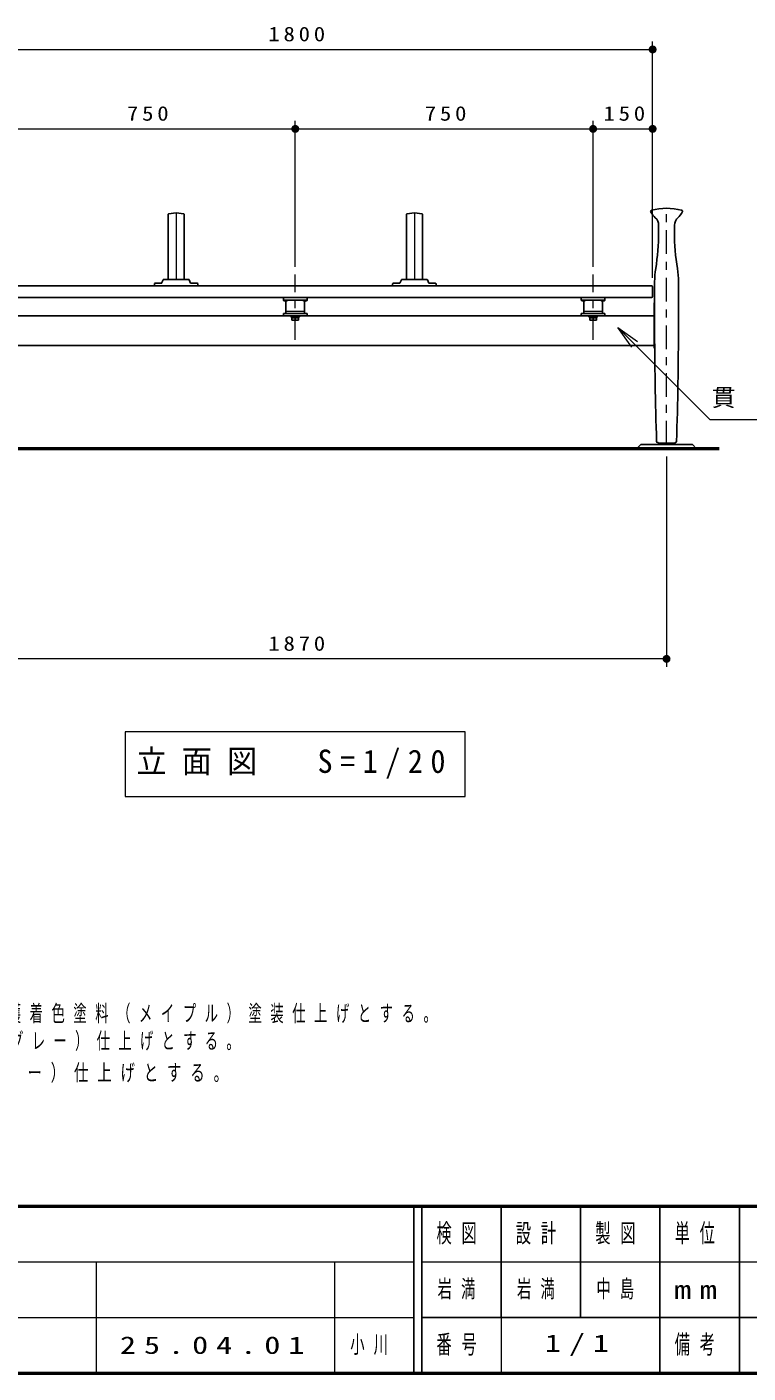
# Model space of a CAD drawing. Units: millimetres on the paper, scale 1:20. Extents: x -385 to 0, y 0 to 267.
# Drawn here: x -292.2 to -201.4, y 0 to 169.5 of the extents above; entities that cross this region are included whole.
import ezdxf

# ---------------------------------------------------------------- set-up
doc = ezdxf.new("R2010")
doc.units = ezdxf.units.MM
doc.linetypes.add('USER1', pattern=[4.5, 2.5, -2])
doc.linetypes.add('USER2', pattern=[6, 3, -1, 1, -1])
doc.layers.add('1_20', color=7, linetype='Continuous', lineweight=25)
doc.layers.add('LY_3', color=7, linetype='Continuous', lineweight=13)
doc.layers.add('CLASS1', color=7, linetype='Continuous')
doc.layers.add('LY_4', color=7, linetype='Continuous')
doc.styles.add('ＭＳ ゴシック', font='')
doc.styles.get('ＭＳ ゴシック').set_extended_font_data('MS Gothic')

# ---------------------------------------------------------------- blocks, each defined once
blk = doc.blocks.new('filled_dot')
at = {"color": 0, "linetype": 'Continuous', "lineweight": -2, "const_width": 1.25}
blk.add_lwpolyline([(-0.625, 0, 1), (0.625, 0, 1)], format="xyb", close=True, dxfattribs=at)

msp = doc.modelspace()

# ---------------------------------------------------------------- linework, layer by layer
at = {"layer": '1_20', "lineweight": 13}
for p, q in [((-303.425, 166.69), (-213.425, 166.69)), ((-213.425, 137.94), (-213.425, 167.69)), ((-258.425, 139.334), (-258.425, 157.69)), ((-220.925, 139.334), (-220.925, 157.69)), ((-295.925, 156.69), (-258.425, 156.69)), ((-258.425, 156.69), (-220.925, 156.69)), ((-220.925, 156.69), (-213.425, 156.69)), ((-217.822, 131.688), (-215.702, 129.566)), ((-217.822, 131.688), (-215.348, 129.919)), ((-216.055, 129.212), (-217.822, 131.688)), ((-211.675, 115.44), (-211.675, 88.94)), ((-211.675, 89.94), (-305.175, 89.94)), ((-279.825, 80.759), (-279.825, 72.626)), ((-237.025, 80.759), (-279.825, 80.759)), ((-237.025, 72.626), (-237.025, 80.759)), ((-279.825, 72.626), (-237.025, 72.626))]:
    msp.add_line(p, q, dxfattribs=at)
at = {"layer": '1_20', "color": 110}
for p, q in [((-274.425, 137.74), (-274.425, 145.935)), ((-273.425, 146.128), (-274.382, 145.984)), ((-273.425, 146.128), (-272.467, 145.984)), ((-272.425, 137.74), (-272.425, 145.935)), ((-244.425, 137.74), (-244.425, 145.935)), ((-243.425, 146.128), (-244.382, 145.984)), ((-243.425, 146.128), (-242.467, 145.984)), ((-242.425, 137.74), (-242.425, 145.935)), ((-275.064, 137.68), (-275.25, 137.255)), ((-273.425, 137.74), (-274.972, 137.74)), ((-271.877, 137.74), (-273.425, 137.74)), ((-271.785, 137.68), (-271.599, 137.255)), ((-245.064, 137.68), (-245.25, 137.255)), ((-243.425, 137.74), (-244.972, 137.74)), ((-241.877, 137.74), (-243.425, 137.74)), ((-241.785, 137.68), (-241.599, 137.255)), ((-276.175, 136.94), (-276.168, 137.144)), ((-276.068, 137.24), (-275.273, 137.24)), ((-270.782, 137.24), (-271.577, 137.24)), ((-270.675, 136.94), (-270.682, 137.144)), ((-246.175, 136.94), (-246.168, 137.144)), ((-246.068, 137.24), (-245.273, 137.24)), ((-240.782, 137.24), (-241.577, 137.24)), ((-240.675, 136.94), (-240.682, 137.144))]:
    msp.add_line(p, q, dxfattribs=at)
at = {"layer": '1_20', "color": 110, "lineweight": 13}
for p, q in [((-273.425, 146.128), (-273.425, 137.74)), ((-243.425, 146.128), (-243.425, 137.74))]:
    msp.add_line(p, q, dxfattribs=at)
at = {"layer": '1_20', "linetype": 'USER2', "lineweight": 13}
for p, q in [((-211.675, 116.94), (-211.675, 146.824)), ((-258.425, 130.131), (-258.425, 138.334)), ((-220.925, 130.131), (-220.925, 138.334))]:
    msp.add_line(p, q, dxfattribs=at)
at = {"layer": '1_20', "color": 4}
for p, q in [((-212.675, 143.648), (-212.675, 144.572)), ((-210.675, 143.648), (-210.675, 144.572)), ((-213.175, 131.94), (-213.175, 137.433)), ((-210.175, 131.94), (-210.175, 137.433)), ((-211.675, 117.115), (-212.783, 117.173)), ((-212.675, 116.94), (-212.675, 117.073)), ((-211.675, 117.115), (-210.567, 117.173)), ((-210.675, 116.94), (-210.675, 117.073))]:
    msp.add_line(p, q, dxfattribs=at)
at = {"layer": '1_20'}
for p, q in [((-303.275, 136.94), (-213.575, 136.94)), ((-213.425, 135.59), (-213.425, 136.79)), ((-303.275, 135.44), (-213.575, 135.44)), ((-259.945, 135.14), (-259.945, 135.115)), ((-259.945, 135.14), (-259.355, 135.14)), ((-259.945, 135.115), (-259.355, 135.115)), ((-259.925, 135.44), (-259.925, 135.14)), ((-259.925, 135.14), (-256.925, 135.14)), ((-259.6, 135.14), (-259.6, 133.44)), ((-259.355, 135.14), (-259.355, 135.115)), ((-257.495, 135.14), (-257.495, 135.115)), ((-257.495, 135.14), (-256.905, 135.14)), ((-257.495, 135.115), (-256.905, 135.115)), ((-257.25, 135.14), (-257.25, 133.44)), ((-256.925, 135.44), (-256.925, 135.14)), ((-256.905, 135.14), (-256.905, 135.115)), ((-222.445, 135.14), (-222.445, 135.115)), ((-222.445, 135.14), (-221.855, 135.14)), ((-222.445, 135.115), (-221.855, 135.115)), ((-222.425, 135.44), (-222.425, 135.14)), ((-222.425, 135.14), (-219.425, 135.14)), ((-222.1, 135.14), (-222.1, 133.44)), ((-221.855, 135.14), (-221.855, 135.115)), ((-219.995, 135.14), (-219.995, 135.115)), ((-219.995, 135.14), (-219.405, 135.14)), ((-219.995, 135.115), (-219.405, 135.115)), ((-219.75, 135.14), (-219.75, 133.44)), ((-219.425, 135.44), (-219.425, 135.14)), ((-219.405, 135.14), (-219.405, 135.115)), ((-303.625, 133.14), (-213.225, 133.14)), ((-259.925, 133.44), (-256.925, 133.44)), ((-259.925, 133.44), (-259.925, 133.14)), ((-259.6, 133.44), (-257.25, 133.44)), ((-258.95, 133.14), (-258.95, 133.04)), ((-258.95, 133.14), (-257.9, 133.14)), ((-258.95, 133.04), (-257.9, 133.04)), ((-257.965, 133.04), (-258.885, 133.04)), ((-258.885, 132.915), (-258.885, 133.04)), ((-257.965, 132.915), (-258.885, 132.915)), ((-258.85, 132.595), (-258.85, 132.915)), ((-258, 132.595), (-258.85, 132.595)), ((-258.462, 132.915), (-258.428, 133.04)), ((-258.425, 132.915), (-258.425, 132.595)), ((-258.422, 132.915), (-258.388, 133.04)), ((-258, 132.595), (-258, 132.915)), ((-257.965, 132.915), (-257.965, 133.04)), ((-257.9, 133.04), (-257.9, 133.14)), ((-256.925, 133.44), (-256.925, 133.14)), ((-222.425, 133.44), (-222.425, 133.14)), ((-222.425, 133.44), (-219.425, 133.44)), ((-222.1, 133.44), (-219.75, 133.44)), ((-221.45, 133.14), (-221.45, 133.04)), ((-221.45, 133.14), (-220.4, 133.14)), ((-221.45, 133.04), (-220.4, 133.04)), ((-220.465, 133.04), (-221.385, 133.04)), ((-221.385, 132.915), (-221.385, 133.04)), ((-220.465, 132.915), (-221.385, 132.915)), ((-221.35, 132.595), (-221.35, 132.915)), ((-220.5, 132.595), (-221.35, 132.595)), ((-220.962, 132.915), (-220.928, 133.04)), ((-220.925, 132.915), (-220.925, 132.595)), ((-220.922, 132.915), (-220.888, 133.04)), ((-220.5, 132.595), (-220.5, 132.915)), ((-220.465, 132.915), (-220.465, 133.04)), ((-220.4, 133.04), (-220.4, 133.14)), ((-219.425, 133.44), (-219.425, 133.14)), ((-303.625, 129.39), (-213.225, 129.39)), ((-213.225, 129.09), (-213.162, 129.09)), ((-214.925, 116.94), (-215.425, 116.44)), ((-214.925, 116.94), (-208.425, 116.94)), ((-210.675, 116.94), (-212.675, 116.94)), ((-208.425, 116.94), (-207.925, 116.44))]:
    msp.add_line(p, q, dxfattribs=at)
at = {"layer": '1_20', "color": 131}
msp.add_line((-213.225, 129.09), (-213.225, 134.64), dxfattribs=at)
at = {"layer": '1_20', "linetype": 'USER1', "lineweight": 13}
for p, q in [((-259.6, 133.74), (-257.25, 133.74)), ((-222.1, 133.74), (-219.75, 133.74))]:
    msp.add_line(p, q, dxfattribs=at)
at = {"layer": '1_20', "lineweight": 50}
msp.add_line((-301.425, 116.44), (-205.051, 116.44), dxfattribs=at)
at = {"layer": '1_20', "lineweight": 13}
msp.add_lwpolyline([(-217.822, 131.688), (-206.226, 120.087), (-166.988, 120.087)], dxfattribs=at)
at = {"layer": '1_20', "color": 110}
for centre, radius, start, end in [((-274.375, 145.935), 0.05, 98.53077, 180), ((-272.475, 145.935), 0.05, 0, 81.46923), ((-244.375, 145.935), 0.05, 98.53077, 180), ((-242.475, 145.935), 0.05, 0, 81.46923), ((-274.972, 137.64), 0.1, 90, 156.37062), ((-271.877, 137.64), 0.1, 23.62938, 90), ((-244.972, 137.64), 0.1, 90, 156.37062), ((-241.877, 137.64), 0.1, 23.62938, 90), ((-276.068, 137.14), 0.1, 90, 178), ((-275.273, 137.265), 0.025, 270, 336.37062), ((-271.577, 137.265), 0.025, 203.62938, 270), ((-270.782, 137.14), 0.1, 2, 90), ((-246.068, 137.14), 0.1, 90, 178), ((-245.273, 137.265), 0.025, 270, 336.37062), ((-241.577, 137.265), 0.025, 203.62938, 270), ((-240.782, 137.14), 0.1, 2, 90)]:
    msp.add_arc(centre, radius, start, end, dxfattribs=at)
at = {"layer": '1_20', "color": 4}
for centre, radius, start, end in [((-213.525, 146.29), 0.15, 105.3921, 213.20587), ((-211.231, 147.558), 2.771, 208.93513, 227.92204), ((-211.675, 139.57), 7.12, 74.6079, 105.3921), ((-212.118, 147.558), 2.771, 312.07795, 331.06487), ((-209.825, 146.29), 0.15, 326.79413, 74.6079), ((-213.928, 144.572), 1.253, 0, 47.92204), ((-209.422, 144.572), 1.253, 132.07796, 180), ((-241.13, 143.648), 28.456, 350.79971, 0), ((-182.219, 143.648), 28.456, 180, 189.2003), ((-202.764, 137.433), 10.411, 170.7997, 180), ((-220.586, 137.433), 10.411, 0, 9.2003), ((214.422, 131.94), 427.597, 180, 181.95969), ((-637.772, 131.94), 427.597, 358.04031, 0), ((-212.775, 117.323), 0.15, 181.95969, 267), ((-212.775, 117.073), 0.1, 0, 87), ((-210.575, 117.073), 0.1, 93, 180), ((-210.575, 117.323), 0.15, 273, 358.04031)]:
    msp.add_arc(centre, radius, start, end, dxfattribs=at)
at = {"layer": '1_20'}
for centre, radius, start, end in [((-213.575, 136.79), 0.15, 0, 90), ((-259.65, 135.385), 0.4, 222.43594, 317.56406), ((-257.2, 135.385), 0.4, 222.43594, 317.56406), ((-222.15, 135.385), 0.4, 222.43594, 317.56406), ((-219.7, 135.385), 0.4, 222.43594, 317.56406), ((-213.575, 135.59), 0.15, 270, 0)]:
    msp.add_arc(centre, radius, start, end, dxfattribs=at)
at = {"layer": '1_20', "color": 131}
msp.add_arc((-212.775, 134.64), 0.45, 152.73396, 180, dxfattribs=at)
at = {"layer": 'LY_3', "lineweight": 50}
for p, q in [((-385, 21), (0, 21)), ((-385, 0), (0, 0))]:
    msp.add_line(p, q, dxfattribs=at)
at = {"layer": 'LY_3', "color": 211, "lineweight": 25}
for p, q in [((-243.5, 21), (-243.5, 0)), ((-242.5, 21), (-242.5, 0)), ((-232.5, 21), (-232.5, 7)), ((-222.5, 21), (-222.5, 7)), ((-212.5, 21), (-212.5, 0)), ((-202.5, 21), (-202.5, 7)), ((-242.5, 7), (0, 7))]:
    msp.add_line(p, q, dxfattribs=at)
at = {"layer": 'LY_3'}
for p, q in [((-385, 14), (-243.5, 14)), ((-283.5, 14), (-283.5, 0)), ((-253.5, 14), (-253.5, 0)), ((-242.5, 14), (-187.5, 14)), ((-385, 7), (-243.5, 7)), ((-232.5, 7), (-232.5, 0))]:
    msp.add_line(p, q, dxfattribs=at)
at = {"layer": 'LY_3', "lineweight": 25}
msp.add_line((-202.5, 7), (-202.5, 0), dxfattribs=at)

# ---------------------------------------------------------------- block references
at = {"layer": '1_20', "lineweight": 13, "xscale": 0.4, "yscale": 0.4, "rotation": 180}
for p in [(-213.425, 166.69), (-258.425, 156.69), (-220.925, 156.69), (-213.425, 156.69), (-211.675, 89.94)]:
    msp.add_blockref('filled_dot', p, dxfattribs=at)
at = {"layer": '1_20', "lineweight": 13, "xscale": 0.4, "yscale": 0.4}
for p in [(-258.425, 156.69), (-220.925, 156.69)]:
    msp.add_blockref('filled_dot', p, dxfattribs=at)

# ---------------------------------------------------------------- texts
at = {"layer": '1_20', "style": 'ＭＳ ゴシック'}
for s, insert, char_height, attachment_point in [('\\T1.33;\\W1.15;1800', (-258.004, 167.69), 1.833, 8), ('\\T1.33;\\W1.15;750', (-276.76, 157.69), 1.833, 8), ('\\T1.33;\\W1.15;750', (-239.26, 157.69), 1.833, 8), ('\\T1.33;\\W1.15;150', (-216.754, 157.69), 1.833, 8), ('\\T1.5;貫：□-75×45×3.2', (-205.988, 122.737), 2.199, 4), ('\\T1.33;\\W1.15;1870', (-258.001, 90.94), 1.833, 8), ('\\T1.5;\\W0.95;立面図\u3000S=1/20', (-278.425, 76.693), 2.933, 4)]:
    msp.add_mtext(s, dxfattribs=dict(at, insert=insert, char_height=char_height, attachment_point=attachment_point))
at = {"layer": 'CLASS1', "char_height": 2.053, "attachment_point": 7, "style": 'ＭＳ ゴシック'}
for s, insert in [('\\T1.64;\\W0.6;木材は、ヒノキ（一等材）とし、カンナ・ペーパーがけの上、木材保護着色塗料（メイプル）塗装仕上げとする。', (-380.055, 44.016)), ('\\T1.62;\\W0.6;鋼材は、電気亜鉛メッキ処理の上、ポリエステル樹脂粉体塗装(ダークグレー）仕上げとする。', (-380.055, 40.282)), ('\\T1.61;\\W0.65;アルミ合金鋳物は、AC3Aとし、ウレタン樹脂塗料塗装（ダークグレー）仕上げとする。', (-380.055, 36.549))]:
    msp.add_mtext(s, dxfattribs=dict(at, insert=insert))
at = {"layer": 'LY_3', "color": 4, "char_height": 2.346, "attachment_point": 5, "style": 'ＭＳ ゴシック'}
for s, insert in [('\\T1.64;\\W0.6;検図', (-237.5, 17.5)), ('\\T1.64;\\W0.6;設計', (-227.5, 17.5)), ('\\T1.64;\\W0.6;製図', (-217.5, 17.5)), ('\\T1.64;\\W0.6;単位', (-207.5, 17.5)), ('\\T1.5;\\W1.35;mm', (-207.5, 10.5)), ('\\T1.64;\\W0.6;番号', (-237.5, 3.5)), ('\\T1.64;\\W0.6;備考', (-207.5, 3.5))]:
    msp.add_mtext(s, dxfattribs=dict(at, insert=insert))
at = {"layer": 'LY_4', "char_height": 2.199, "attachment_point": 4, "style": 'ＭＳ ゴシック'}
for s, insert in [('\\T1.64;\\W0.6;岩満', (-240.5, 10.5)), ('\\T1.64;\\W0.6;岩満', (-230.5, 10.5)), ('\\T1.64;\\W0.6;中島', (-220.5, 10.5)), ('\\T1.5;\\W1.35;25.04.01', (-280.5, 3.5)), ('\\T1.64;\\W0.6;小川', (-251.5, 3.5)), ('\\T1.5;\\W1.35;1/1', (-227, 3.5))]:
    msp.add_mtext(s, dxfattribs=dict(at, insert=insert))

doc.saveas('drawing.dxf')
